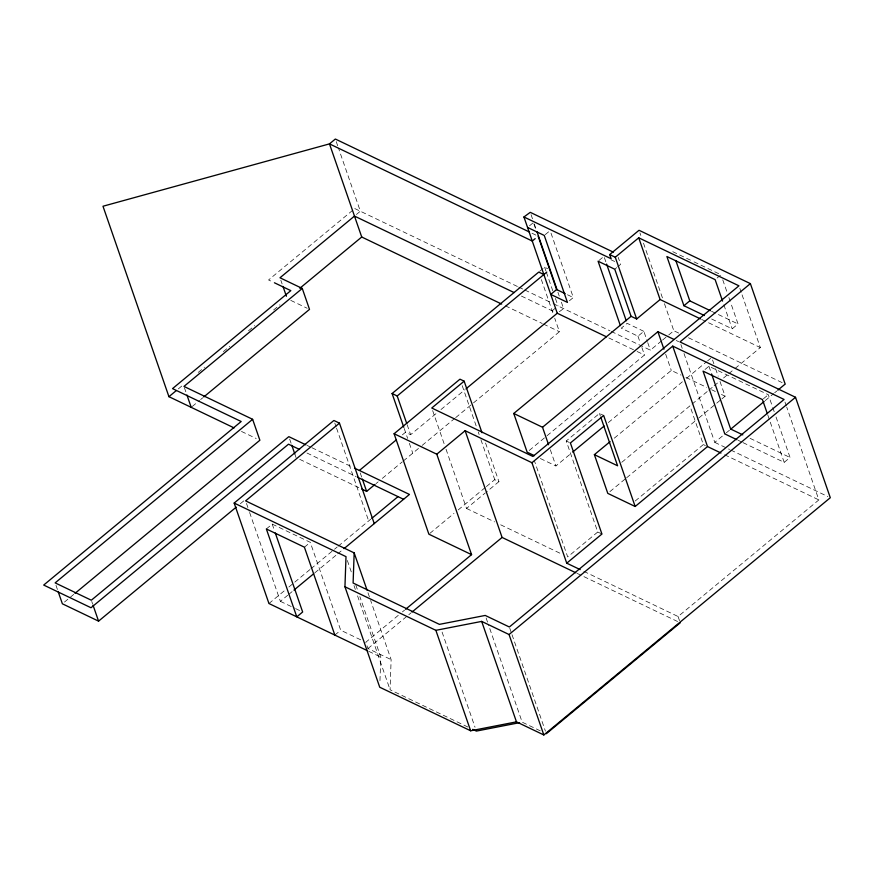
<?xml version="1.0" encoding="UTF-8"?>
<svg xmlns="http://www.w3.org/2000/svg" width="874" height="874" viewBox="0 0 874 874"><rect width="100%" height="100%" fill="white"/><g stroke="black" fill="none" stroke-linecap="round" stroke-linejoin="round"><path stroke-width="0.66" stroke-dasharray="4.37 3.28" d="M379.961 680.682L380.791 657.095L359.837 596.571M467.863 727.015L390.066 689.75L391.126 659.619L370.642 600.471M352.67 210.306L268.558 279.964L273.245 282.215M356.428 214.469L360.339 211.224L338.467 148.056M178.362 388.875L182.546 385.412M198.245 372.4L204.527 367.2M223.373 351.588L229.654 346.388M248.5 330.787L254.782 325.587M273.628 309.975L279.909 304.775M192.258 406.486L199.578 400.412M200.627 399.549L202.724 397.812M64.479 602.066L73.94 594.233M529.513 225.82L533.424 222.575M545.234 234.625L550.117 230.583M240.383 503.697L244.589 500.212M539.728 271.268L544.622 267.215L547.681 268.689M266.352 528.956L272.218 524.105L310.27 542.328L340.707 630.22L362.207 640.533M599.051 260.408L603.945 256.366M402.368 434.859L405.514 432.248L410.616 434.695L436.803 413.009M552.16 310.794L556.072 307.55M569.4 300.787L573.311 297.542L551.013 233.15M440.988 409.535L465.088 389.586M614.772 269.225L616.727 267.608M617.71 266.788L620.638 264.363L618.224 257.393M376.06 483.573L378.158 481.836M382.353 478.362L402.269 461.865M403.318 460.991L421.137 446.243M422.186 445.369L454.655 418.471M455.704 417.608L472.463 403.722M473.511 402.859L559.404 331.716L554.717 318.18M304.403 547.19L310.27 542.328M268.952 603.519L284.706 590.474M288.901 587L309.899 569.619M310.947 568.745L337.189 547.015M338.238 546.141L370.773 519.189M249.614 512.47L280.39 601.334L287.688 595.281M288.726 594.418L292.899 590.966M314.804 572.831L336.698 554.684M337.746 553.821L342.958 549.506M643.832 331.333L627.128 323.325L621.261 328.187L637.965 336.195L643.832 331.333L647.306 341.373M717.095 278.03L721.006 274.786L693.268 261.501M529.262 450.46L546.021 436.574M547.069 435.711L644.488 355.03L641.877 347.491M611.254 331.432L650.354 350.168L661.574 340.871M662.601 340.03L667.703 335.802M668.719 334.961L673.821 330.733L681.163 334.25M429.932 533.326L453.977 513.409M458.162 509.946L485.343 487.43M486.392 486.567L494.76 479.64L498.934 481.64L486.392 492.029M446.035 449.225L466.541 508.46L485.354 492.892M601.924 534.025L597.75 532.015L566.232 440.988L599.466 413.457L603.65 415.456M334.84 635.081L340.707 630.22M540.351 458.511L555.93 465.973L571.662 452.94M608.37 422.546L671.298 370.423L681.086 375.11M711.665 319.01L732.172 328.832L738.038 323.97L730.62 302.535M398.26 615.362L365.791 642.248L367.965 648.519L391.126 659.619M402.444 611.887L404.542 610.15M614.291 438.18L682.375 381.785M686.571 378.311L706.476 361.836M707.525 360.962L710.66 358.362M367.965 648.519L407.787 615.547M408.835 614.673L410.933 612.947M705.012 369.505L708.923 366.261L768.312 394.72L772.31 406.246M621.785 462.302L689.936 405.853L703.341 444.571L705.427 445.576M692.033 404.116L707.798 391.06M708.847 390.197L713.053 386.712M714.102 385.838L719.357 381.49M723.552 378.005L727.758 374.531M728.807 373.657L734.062 369.309M735.11 368.435L760.325 347.557L741.622 293.533M609.888 491.636L625.598 478.624M626.647 477.761L697.878 418.766M698.927 417.903L715.686 404.017M716.735 403.154L720.93 399.68M721.979 398.817L725.114 396.206L719.925 381.228M597.75 532.015L567.685 556.924L534.243 460.325M635.19 501.021L703.341 444.571M763.428 398.762L768.312 394.72M684.003 353.522L714.779 442.375L725.278 433.679M726.327 432.805L729.484 430.194M765.209 400.609L773.61 393.65M774.659 392.787L776.768 391.039M742.976 442.615L784.186 462.357L790.052 457.495L774.965 413.937M583.865 571.378L678.082 616.52L818.862 499.917L786.753 407.197M559.371 311.69L563.599 308.598L560.988 301.071M672.761 251.679L692.055 260.922M611.101 259.797L614.673 261.501M711.502 311.253L738.038 323.97M531.982 233.238L538.133 236.177M701.669 319.447L760.325 347.557M688.504 337.768L785.169 384.079M676.236 340.499L678.683 341.668M567.51 294.767L573.311 297.542M354.778 208.558L517.506 286.519M518.741 287.109L523.646 289.469M524.881 290.048L551.887 302.994M553.111 303.584L610.03 330.853M521.461 296.089L555.219 312.258M608.861 337.954L635.89 350.911M637.113 351.49L644.488 355.03M685.981 377.459L706.771 387.422M711.665 389.76L715.336 391.519M721.443 394.447L725.114 396.206M505.38 305.834L542.219 323.489M543.442 324.068L559.404 331.716M750.056 438.333L790.052 457.495M738.137 440.288L741.775 442.036M714.779 442.375L729.528 449.444M730.751 450.034L827.842 496.552M724.644 454.775L818.862 499.917M290.758 300.383L307.167 308.249M566.232 440.988L569.356 442.484M466.541 508.46L494.575 521.887M500.671 524.804L561.6 553.996M577.048 573.344L677.798 621.622M307.058 445.401L310.707 447.149M311.931 447.728L353.293 467.546M306.971 453.016L356.177 476.592M241.475 431.428L256.191 438.486M299.706 459.331L359.323 487.889M280.39 601.334L294.451 608.064M295.631 608.632L300.317 610.871M540.285 730.839L522.182 722.164L489.232 627.008M368.697 651.305L380.791 657.095M784.972 402.04L786.316 405.907M739.841 288.387L741.174 292.255M772.747 407.524L774.528 412.648M722.754 279.833L727.124 292.44M728.872 297.488L730.183 301.268M767.776 414.953L784.186 462.357M723.88 304.873L732.172 328.832M712.572 359.99L713.872 363.737M715.598 368.73L718.199 376.224M708.923 366.261L711.141 372.674M680.879 344.498L682.223 348.365M639.921 232.855L640.817 235.434M643.493 243.158L662.667 298.537M664.459 303.693L673.821 330.733M665.671 354.188L671.298 370.423M647.743 342.63L650.354 350.168M637.965 336.195L640.139 342.466M604.382 257.655L606.174 262.801M678.082 616.52L680.256 622.791M531.064 214.665L532.67 219.308M534.331 224.083L536.112 229.239M557.94 292.277L559.251 296.046M533.85 223.81L535.991 229.993M599.466 413.457L600.351 416.002M544.622 267.215L545.922 270.962M546.348 272.218L552.838 290.944M555.438 298.438L558.027 305.933M541.345 279.571L553.013 313.253M550.314 449.739L555.93 465.973M485.551 443.009L498.934 481.64M462.204 385.631L476.472 426.84M478.253 431.985L479.149 434.564M480.929 439.72L494.76 479.64M509.793 628.286L511.574 633.421M512.022 634.71L545.42 731.156M432.652 410.583L444.243 444.068M336.239 141.61L338.019 146.766M486.119 618.005L488.784 625.729M407.153 424.709L410.616 434.695M404.214 428.5L407.645 438.409M409.349 443.326L412.757 453.18M442.08 632.077L475.03 727.234M360.23 472.921L361.934 477.849M334.786 423.049L336.119 426.916M336.566 428.205L368.675 520.926M280.838 280.237L282.116 283.93M367.976 592.747L370.205 599.182M347.349 560.507L351.807 573.388M355.816 584.979L358.045 591.414M354.003 585.591L355.336 589.447M357.564 595.871L390.066 689.75M289.665 439.119L291.37 444.036M294.778 453.89L296.057 457.583M272.218 524.105L274.425 530.474M246.501 503.457L249.166 511.181M184.381 387.652L186.523 393.803M91.748 601.454L92.6 603.912M55.991 585.34L57.695 590.267"/><path stroke-width="1.31" d="M777.816 390.175L785.169 384.079L750.384 283.624L679.994 341.931L795.515 397.277L830.3 497.721L543.836 734.968L516.468 721.858L470.649 730.784L379.731 687.226L344.946 586.771L346.006 556.651L234.166 503.063L333.89 420.481L339.462 423.147L374.247 523.592M339.462 423.147L245.605 500.878L354.167 552.892L353.107 583.013L439.404 624.364L485.223 615.438L509.356 626.997L784.076 399.462L672.729 346.115L531.949 462.717L465.132 430.707L436.782 454.196L394.098 433.744L459.975 379.185L464.149 381.184L481.989 432.706M529.524 232.058L335.343 139.032L329.476 143.882L102.99 206.242L168.933 396.676L176.264 390.612M299.826 288.278L361.727 237.018L501.698 304.076M203.773 396.949L309.505 309.374L302.262 288.442L183.955 386.417L252.63 419.312L259.873 440.245L74.989 593.37M252.63 419.312L55.138 582.882L91.322 600.22L288.813 436.65L305.845 444.811M535.194 238.613L532.266 241.038L329.476 143.882L361.727 237.018M58.121 591.501L62.382 603.803L98.565 621.141L236.188 507.171M403.777 427.255L392.098 393.529L538.755 272.076L543.857 274.523M392.098 393.529L397.2 395.977L546.796 272.098M565.194 293.653L556.607 289.545L550.74 294.407L567.444 302.404L544.251 235.434L527.557 227.437M613.351 252.149L530.256 212.338L523.93 216.97L611.155 258.759L609.702 254.574L639.036 230.277L750.384 283.624M464.149 381.184L431.756 408.016L532.9 456.468L738.945 285.82L638.73 237.804L615.274 257.24L609.702 254.574M359.378 470.463L396.075 440.07M466.126 388.712L557.262 313.242L606.403 336.785M361.76 489.058L366.621 491.385L375.012 484.436M371.821 518.326L398.009 496.64M293.948 590.103L313.755 573.694M344.006 548.643L409.447 494.444L354.505 468.125M534.353 455.638L527.164 452.197L513.759 413.478L631.083 316.312L636.654 318.977L660.11 299.542L700.445 318.868M722.569 301.082L715.14 279.647L666.895 256.53L683.916 305.714L689.783 300.853L710.289 310.674M513.759 413.478L542.525 427.255L657.893 331.705L673.788 339.331M572.71 452.077L604.174 426.02M405.591 609.287L471.567 554.64L436.782 454.196M720.974 453.016L707.514 446.57L635.169 506.494L607.791 493.373L594.386 454.655L610.107 441.643M411.982 612.073L502.091 537.444L575.813 572.765M531.949 462.717L566.734 563.173L601.924 534.025L570.405 442.987L603.65 415.456L635.169 506.494M730.533 429.331L764.16 401.483M344.946 586.771L435.864 630.329L481.683 621.403L509.05 634.524L795.515 397.277M546.316 733.723L680.256 622.791M519.571 722.678L476.363 731.09L472.725 729.342M683.916 305.714L704.433 315.536M514.098 292.561L354.473 216.086L279.986 277.779L302.262 288.442M742.791 434.859L730.664 429.047L711.589 373.952M736.924 439.709L724.797 433.908L703.057 371.122L762.445 399.571L767.328 413.664M274.414 282.772L290.823 290.638L172.528 388.613L241.191 421.508L43.7 585.067L91.027 607.747L288.518 444.178L299.585 449.487M594.386 454.655L617.59 465.776L600.799 417.28M566.734 563.173L580.194 569.619M357.411 477.182L403.58 499.305M168.933 396.676L234.123 427.91M471.567 554.64L428.883 534.2L394.098 433.744M367.484 650.726L268.952 603.519L234.166 503.063M675.81 260.507L689.783 300.853M638.73 237.804L660.11 299.542M672.729 346.115L707.514 446.57M657.893 331.705L663.945 349.196M615.274 257.24L636.654 318.977M631.083 316.312L614.772 269.225L598.078 261.217L620.376 325.609M606.611 264.09L626.243 320.758M537.007 231.818L557.077 289.764M538.133 236.177L556.607 289.545M523.93 216.97L557.262 313.242M542.525 427.255L548.577 444.746M465.132 430.707L502.091 537.444M509.05 634.524L543.836 734.968M481.683 621.403L516.468 721.858M397.2 395.977L406.716 423.453M435.864 630.329L470.649 730.784M362.36 479.072L366.621 491.385M282.979 286.388L286.388 296.242M354.167 552.892L367.08 590.179M291.796 445.27L294.778 453.89M334.84 635.081L304.403 547.19L266.352 528.956L296.789 616.858L302.655 611.997L275.31 533.02M186.949 395.037L191.209 407.35M93.026 605.147L98.565 621.141"/></g></svg>
